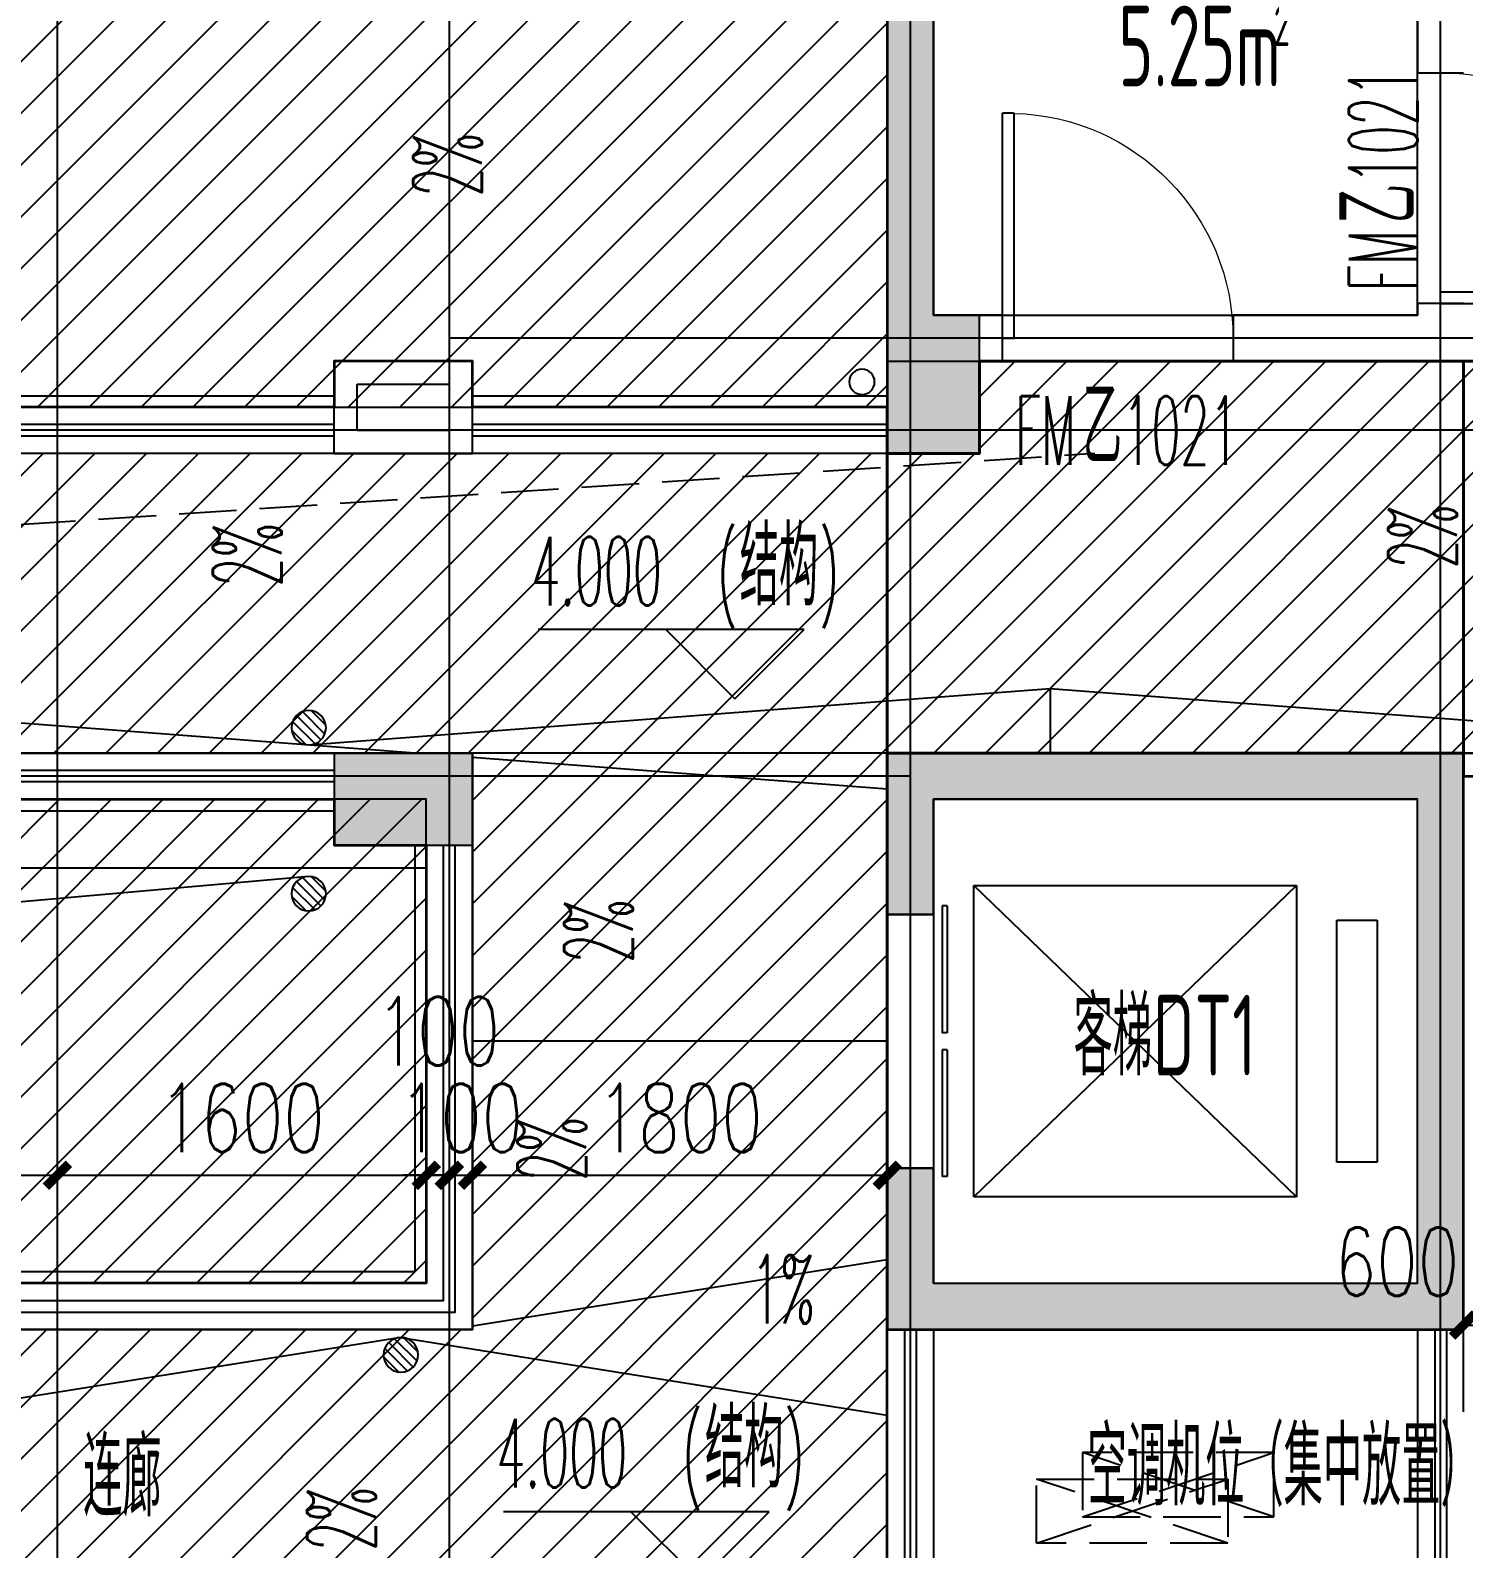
# Model space of a CAD drawing. Extents: x -59851 to 653804, y -249523 to 437614.
# Drawn here: x -23831 to -17614, y 147037 to 153623 of the extents above; entities that cross this region are included whole.
import ezdxf

# ---------------------------------------------------------------- set-up
doc = ezdxf.new("R2010")
doc.units = 0
doc.header["$LTSCALE"] = 1000
doc.header["$MEASUREMENT"] = 0
doc.linetypes.add('DASH', pattern=[0.35, 0.25, -0.1])
doc.layers.add('33计一半面积外廓线', color=53, linetype='Continuous', lineweight=35)
doc.layers.add('33计全面积外廓线', color=21, linetype='Continuous', lineweight=35)
for name, color, linetype in [('_S-YS(雨水管)', 3, 'Continuous'), ('A-EVTR', 5, 'Continuous'), ('A-疏散距离', 105, 'DASH'), ('A-看线', 105, 'Continuous'), ('A-空调室外机', 5, 'DASH'), ('A-第三道尺寸线', 105, 'Continuous'), ('A-线脚看线', 9, 'Continuous'), ('AE-FLOR', 151, 'Continuous'), ('DIM_ELEV', 3, 'Continuous'), ('DIM_SYMB', 3, 'Continuous'), ('DOOR_FIRE', 4, 'Continuous'), ('DOOR_FIRE_TEXT', 7, 'Continuous'), ('DOTE', 16, 'Continuous'), ('LABEL_PM', 7, 'Continuous'), ('NL', 5, 'Continuous'), ('PUB_HATCH', 8, 'Continuous'), ('PUB_TEXT', 7, 'Continuous'), ('WALL', 2, 'Continuous'), ('WINDOW', 4, 'Continuous'), ('ys', 154, 'Continuous'), ('剪力墙', 6, 'Continuous'), ('栏杆', 142, 'Continuous')]:
    doc.layers.add(name, color=color, linetype=linetype)
doc.layers.add('A-area(算全面积)', color=21, linetype='Continuous', plot=False)
doc.layers.add('A-降板区域（给结构）', color=155, linetype='Continuous', plot=False)
doc.styles.add('_TCH_DIM', font='SIMPLEX.shx', dxfattribs={"width": 0.7, "bigfont": 'GBCBIG.shx'})
doc.styles.add('_TCH_DIM_T3', font='SIMPLEX.shx', dxfattribs={"width": 0.705882, "bigfont": 'GBCBIG.shx'})
doc.styles.add('_TCH_WINDOW', font='SIMPLEX.shx', dxfattribs={"width": 0.7, "height": 3.5, "bigfont": 'GBCBIG.shx'})
doc.styles.get("Standard").update_dxf_attribs({"font": 'gbenor.shx', "width": 0.7, "bigfont": 'gbcbig.shx'})
doc.dimstyles.new('_TCH_ARCH&&100', dxfattribs={"dimtxt": 297.5, "dimasz": 100, "dimexe": 250, "dimexo": 300, "dimgap": 100, "dimtad": 1, "dimdec": 0, "dimzin": 0, "dimdsep": 46, "dimtxsty": '_TCH_DIM_T3', "dimblk": 'ARCHTICK', "dimcen": 0.09, "dimclrt": 7, "dimazin": 2, "dimtfac": 1, "dimtdec": 0, "dimtix": 1, "dimtmove": 2, "dimatfit": 3, "dimfxl": 0, "dimtolj": 1, "dimtzin": 0, "dimarcsym": 0})
pattern_1 = [(45, (0.02, 3e-11), (-112.2532, 112.2532), [])]

# ---------------------------------------------------------------- blocks, each defined once
blk = doc.blocks.new('zhouxianshouceng0329')
at = {"layer": 'DOTE'}
for p, q in [((-23713.7, 194580), (-23713.7, 218959.5)), ((-22013.7, 205888.3), (-22013.7, 218959.5)), ((-20013.7, 205888.4), (-20013.7, 218959.5)), ((-17713.7, 205888.4), (-17713.7, 218959.5)), ((15572.3, 211688.3), (-22013.7, 211688.3)), ((15572.3, 211288.3), (-44988.6, 211288.3)), ((15572.3, 209888.3), (-22013.7, 209888.3)), ((-20013.7, 209788.3), (-44988.6, 209788.3))]:
    blk.add_line(p, q, dxfattribs=at)
blk = doc.blocks.new('jgjlq030328')
at = {"layer": 'PUB_HATCH'}
for points in [[(-266435, 22211.9), (-266035, 22211.9), (-266035, 22811.9), (-266235, 22811.9), (-266235, 25311.9), (-265635, 25311.9), (-265635, 25511.9), (-266435, 25511.9), (-266435, 22611.9)], [(-268835, 20511.9), (-268235, 20511.9), (-268235, 20911.9), (-268835, 20911.9)], [(-266435, 20211.9), (-266435, 20911.9), (-263935, 20911.9), (-263935, 18411.9), (-266435, 18411.9), (-266435, 19111.9), (-266235, 19111.9), (-266235, 18611.9), (-264135, 18611.9), (-264135, 20711.9), (-266235, 20711.9), (-266235, 20211.9)]]:
    blk.add_hatch(color=256, dxfattribs=at).paths.add_polyline_path(points)
at = {"layer": '剪力墙'}
for points in [[(-266435, 22211.9), (-266035, 22211.9), (-266035, 22811.9), (-266235, 22811.9), (-266235, 25311.9), (-265635, 25311.9), (-265635, 25511.9), (-266435, 25511.9), (-266435, 22611.9)], [(-268835, 20511.9), (-268235, 20511.9), (-268235, 20911.9), (-268835, 20911.9)], [(-266435, 20211.9), (-266435, 20911.9), (-263935, 20911.9), (-263935, 18411.9), (-266435, 18411.9), (-266435, 19111.9), (-266235, 19111.9), (-266235, 18611.9), (-264135, 18611.9), (-264135, 20711.9), (-266235, 20711.9), (-266235, 20211.9)]]:
    blk.add_lwpolyline(points, close=True, dxfattribs=at)
blk.add_lwpolyline([(-268635, 20511.9), (-268635, 20511.9)], dxfattribs=at)
blk = doc.blocks.new('2fxianjiao0331')
at = {"layer": 'A-线脚看线'}
for points in [[(-204509.1, 152038.3), (-194609.1, 152038.3)], [(-194009.1, 152038.3), (-192209.1, 152038.3)], [(-204509.1, 150238.3), (-194609.1, 150238.3)], [(-194259.1, 150088.3), (-194259.1, 148238.3), (-197009.1, 148238.3), (-197009.1, 148188.3)]]:
    blk.add_lwpolyline(points, dxfattribs=at)
blk = doc.blocks.new('lianlangjiangban200')
at = {"layer": 'A-降板区域（给结构）', "linetype": 'DASH'}
h = blk.add_hatch(dxfattribs=at)
h.set_pattern_fill('ANSI31', color=256, scale=100)
h.set_pattern_definition([(45, (0, 0), (-112.2532, 112.2532), [])])
h.paths.add_polyline_path([(-39013.7, 151788.3), (-39013.7, 145188.3), (-37413.7, 145188.3), (-37413.7, 150488.3), (-21913.7, 150488.3), (-21913.7, 147988.3), (-24913.7, 147988.3), (-24913.7, 146588.3), (-20113.7, 146588.3), (-20113.7, 150488.3), (-5413.7, 150488.3), (-5413.7, 146388.3), (-10013.7, 146388.3), (-10013.7, 145088.3), (-3413.7, 145088.3), (-3413.7, 146388.3), (-4113.7, 146388.3), (-4113.7, 151788.3), (-8013.7, 151788.3), (-8013.7, 152188.3), (-19713.7, 152188.3), (-19713.7, 151788.3)])
at = {"layer": 'A-降板区域（给结构）'}
blk.add_lwpolyline([(-39013.7, 151788.3), (-39013.7, 145188.3), (-37413.7, 145188.3), (-37413.7, 150488.3), (-21913.7, 150488.3), (-21913.7, 147988.3), (-24913.7, 147988.3), (-24913.7, 146588.3), (-20113.7, 146588.3), (-20113.7, 150488.3), (-5413.7, 150488.3), (-5413.7, 146388.3), (-10013.7, 146388.3), (-10013.7, 145088.3), (-3413.7, 145088.3), (-3413.7, 146388.3), (-4113.7, 146388.3), (-4113.7, 151788.3), (-8013.7, 151788.3), (-8013.7, 152188.3), (-19713.7, 152188.3), (-19713.7, 151788.3)], close=True, dxfattribs=at)
blk = doc.blocks.new('ktswaj')
at = {"linetype": 'DASH'}
blk.add_lwpolyline([(15990.1, 179082.6), (15990.1, 178253.3), (16268.4, 178253.3), (16268.4, 179082.6)], close=True, dxfattribs=at)
for points in [[(15990.1, 179082.6), (16268.4, 178253.3)], [(15990.1, 178253.3), (16268.4, 179082.6)]]:
    blk.add_lwpolyline(points, dxfattribs=at)
blk = doc.blocks.new('$DorLib2D$00000001')
for p, q in [((0.45, 0.975), (0.5, 0.975)), ((0.45, 0), (0.45, 0.975)), ((0.5, 0), (0.5, 0.975)), ((0.5, 0), (0.45, 0))]:
    blk.add_line(p, q)
at = {"lineweight": 13}
blk.add_arc((0.475, 0), 0.975, 91.46928, 180, dxfattribs=at)
blk = doc.blocks.new('$DORLIB2D$00000127')
at = {"color": 0}
for points in [[(-0.5333, 0.7949), (-0.5333, 0.6904)], [(-0.0333, 0.7949), (-0.5333, 0.7949)], [(-0.0333, 0.7949), (-0.0333, 0.6904)], [(0.5333, 0.7949), (0.0333, 0.7949)], [(0.0333, 0.7949), (0.0333, 0.6904)], [(0.5333, 0.7949), (0.5333, 0.6904)], [(-0.0333, 0.6904), (-0.5333, 0.6904)], [(0.5333, 0.6904), (0.0333, 0.6904)], [(0.5, 0.5), (-0.5, 0.5)]]:
    blk.add_lwpolyline(points, dxfattribs=at)
blk = doc.blocks.new('3-122')
at = {"layer": 'A-area(算全面积)'}
for points in [[(-141672, 92398.2), (-141672, 90898.2), (-141672, 89898.2), (-140972, 89898.2), (-139572, 89898.2), (-139572, 92398.2)], [(-158972, 87498.2), (-158972, 87498.2), (-158972, 87498.2), (-158972, 84098.2), (-156422, 84098.2), (-156422, 84098.2), (-155172, 84098.2), (-155172, 84098.2), (-153572, 84098.2), (-153572, 84298.2), (-152972, 84298.2), (-152972, 80998.2), (-151572, 80998.2), (-151572, 84298.2), (-150972, 84298.2), (-150972, 84098.2), (-149471.9, 84098.2), (-149471.9, 84098.2), (-148222, 84098.2), (-148222, 84098.2), (-147321.9, 84098.2), (-147322, 85698.2), (-143872, 85698.2), (-143872, 87498.2)]]:
    blk.add_lwpolyline(points, close=True, dxfattribs=at)
at = {"layer": 'A-EVTR'}
for p, q in [((-141497, 86073.2), (-141497, 87423.2)), ((-141497, 87423.2), (-140097, 87423.2)), ((-140097, 86073.2), (-141497, 87423.2)), ((-141497, 86073.2), (-140097, 87423.2)), ((-140097, 87423.2), (-140097, 86073.2)), ((-139922, 86223.2), (-139922, 87273.2)), ((-139922, 87273.2), (-139747, 87273.2)), ((-139747, 87273.2), (-139747, 86223.2)), ((-139747, 86223.2), (-139922, 86223.2)), ((-140097, 86073.2), (-141497, 86073.2))]:
    blk.add_line(p, q, dxfattribs=at)
at = {"layer": 'A-看线'}
blk.add_lwpolyline([(-143872, 87498.2), (-158972, 87498.2)], dxfattribs=at)
at = {"layer": 'AE-FLOR'}
for points in [[(-144272, 89498.2), (-154172, 89498.2)], [(-141872, 89498.2), (-143672, 89498.2)], [(-144272, 89298.2), (-154172, 89298.2)], [(-141872, 89298.2), (-143672, 89298.2)], [(-144272, 87998.2), (-154172, 87998.2)], [(-144272, 87798.2), (-154172, 87798.2)], [(-146672, 85498.2), (-143672, 85498.2), (-143672, 87598.2)], [(-146672, 85698.2), (-143872, 85698.2), (-143872, 87598.2)], [(-141872, 85498.2), (-141872, 84098.2)], [(-141672, 85498.2), (-141672, 84098.2)], [(-139572, 85498.2), (-139572, 84098.2)]]:
    blk.add_lwpolyline(points, dxfattribs=at)
at = {"layer": 'DIM_ELEV'}
for p, q in [((-142233.3, 88533.9), (-143386.6, 88533.9)), ((-142533.3, 88233.9), (-142833.3, 88533.9)), ((-142533.3, 88233.9), (-142233.3, 88533.9)), ((-142384.3, 84707.4), (-143537.6, 84707.4)), ((-142684.3, 84407.4), (-142984.3, 84707.4)), ((-142684.3, 84407.4), (-142384.3, 84707.4))]:
    blk.add_line(p, q, dxfattribs=at)
at = {"layer": 'DOOR_FIRE'}
blk.add_line((-141372, 89698.2), (-140372, 89698.2), dxfattribs=at)
at = {"layer": 'WALL'}
for p, q in [((-141872, 89698.2), (-141872, 92598.2)), ((-141672, 89898.2), (-141672, 92398.2)), ((-139572, 92398.2), (-139572, 90948.2)), ((-139572, 90948.2), (-139372, 90948.2)), ((-141372, 89898.2), (-141672, 89898.2)), ((-141372, 89698.2), (-141372, 89898.2)), ((-139572, 89898.2), (-140372, 89898.2)), ((-140372, 89898.2), (-140372, 89698.2)), ((-139372, 89948.2), (-139572, 89948.2)), ((-139572, 89948.2), (-139572, 89898.2)), ((-144272, 89298.2), (-144272, 89698.2)), ((-144272, 89698.2), (-143672, 89698.2)), ((-143672, 89298.2), (-143672, 89698.2)), ((-141872, 89698.2), (-141372, 89698.2)), ((-140372, 89698.2), (-139472, 89698.2)), ((-139472, 89698.2), (-134572, 89698.2)), ((-144172, 89398.2), (-144172, 89598.2)), ((-144172, 89598.2), (-143772, 89598.2)), ((-143772, 89398.2), (-143772, 89598.2)), ((-144172, 89398.2), (-143772, 89398.2)), ((-144272, 89298.2), (-143672, 89298.2)), ((-141872, 87998.2), (-139372, 87998.2)), ((-141872, 87998.2), (-141872, 87298.2)), ((-139372, 85498.2), (-139372, 87998.2)), ((-141672, 87798.2), (-139572, 87798.2)), ((-141672, 87298.2), (-141672, 87798.2)), ((-139572, 85698.2), (-139572, 87798.2)), ((-141872, 87298.2), (-141672, 87298.2)), ((-141672, 86198.2), (-141872, 86198.2)), ((-141872, 86198.2), (-141872, 85498.2)), ((-141672, 85698.2), (-141672, 86198.2)), ((-141672, 85698.2), (-139572, 85698.2)), ((-141872, 85498.2), (-139372, 85498.2))]:
    blk.add_line(p, q, dxfattribs=at)
at = {"layer": '栏杆'}
for points in [[(-144272, 89423.2), (-154172, 89423.2)], [(-144272, 89373.2), (-154172, 89373.2)], [(-141872, 89423.2), (-143672, 89423.2)], [(-141872, 89373.2), (-143672, 89373.2)], [(-144272, 87923.2), (-154172, 87923.2)], [(-144272, 87873.2), (-154172, 87873.2)], [(-146672, 85573.2), (-143747, 85573.2), (-143747, 87598.2)], [(-146672, 85623.2), (-143797, 85623.2), (-143797, 87598.2)], [(-141797, 85498.2), (-141797, 84098.2)], [(-141747, 85498.2), (-141747, 84098.2)], [(-139497, 85498.2), (-139497, 84098.2)], [(-139447, 85498.2), (-139447, 84098.2)]]:
    blk.add_lwpolyline(points, dxfattribs=at)
at = {"layer": 'A-空调室外机', "rotation": 90}
blk.add_blockref('ktswaj', (38057.3, 68695.7), dxfattribs=at)
at = {"layer": 'DOOR_FIRE', "xscale": 1000, "yscale": 1000, "zscale": 200, "rotation": 270}
blk.add_blockref('$DorLib2D$00000001', (-139472, 90448.2), dxfattribs=at)
at = {"layer": 'DOOR_FIRE', "xscale": -1000, "yscale": 1000, "zscale": 200}
blk.add_blockref('$DorLib2D$00000001', (-140872, 89798.2), dxfattribs=at)
at = {"layer": 'WINDOW', "xscale": -1100, "yscale": 200, "zscale": 1100, "rotation": 270}
blk.add_blockref('$DORLIB2D$00000127', (-141772, 86748.2), dxfattribs=at)
at = {"layer": 'DOOR_FIRE_TEXT', "style": '_TCH_WINDOW'}
for s, height, width, p in [('1021', 297.5, 0.494118, (-139572, 90467.7)), ('乙', 337.6, 0.7, (-139572, 90295.7)), ('FM', 297.5, 0.494118, (-139572, 90001.7))]:
    blk.add_text(s, height=height, rotation=90, dxfattribs=dict(at, width=width)).set_placement(p)
for s, height, width, p in [('乙', 337.6, 0.7, (-141024.5, 89248.2)), ('FM', 297.5, 0.494118, (-141318.5, 89248.2)), ('1021', 297.5, 0.494118, (-140852.5, 89248.2))]:
    blk.add_text(s, height=height, dxfattribs=dict(at, width=width)).set_placement(p)
at = {"layer": 'PUB_TEXT', "width": 0.7}
for s, height, p in [('5.25m', 350, (-140869.7, 90890.1)), ('2', 175, (-140195.9, 91065.1)), ('客梯', 337.59, (-141064.1, 86599.6)), ('DT1', 350, (-140720, 86599.6)), ('空调机位（集中放置）', 337.59, (-141003.6, 84734.2)), ('连廊', 337.59, (-145360.4, 84688))]:
    blk.add_text(s, height=height, dxfattribs=at).set_placement(p)
at = {"layer": 'PUB_TEXT', "style": '_TCH_DIM'}
for s, height, width, p in [('(', 297.5, 0.494118, (-142610.4, 88638.9)), ('结构', 337.59, 0.7, (-142512.4, 88638.9)), (')', 297.5, 0.494118, (-142168.3, 88638.9)), ('4.000', 297.5, 0.494118, (-143416.6, 88638.9)), ('(', 297.5, 0.494118, (-142761.4, 84812.4)), ('结构', 337.59, 0.7, (-142663.4, 84812.4)), (')', 297.5, 0.494118, (-142319.3, 84812.4)), ('4.000', 297.5, 0.494118, (-143567.6, 84812.4))]:
    blk.add_text(s, height=height, dxfattribs=dict(at, width=width)).set_placement(p)
blk = doc.blocks.new('_LV13')
at = {"color": 0}
for p, q in [((-0.071, 0.495), (-0.495, 0.071)), ((0.183, 0.465), (-0.465, -0.183)), ((0.354, 0.354), (-0.354, -0.354)), ((0.465, 0.183), (-0.183, -0.465)), ((0.495, -0.071), (0.071, -0.495))]:
    blk.add_line(p, q, dxfattribs=at)
blk.add_circle((0, 0), 0.5)
blk = doc.blocks.new('_ArchTick')
at = {"color": 0, "linetype": 'ByBlock', "const_width": 0.4}
blk.add_lwpolyline([(-0.5, -0.5), (0.5, 0.5)], dxfattribs=at)
blk = doc.blocks.new('*D1124')
at = {"layer": 'A-第三道尺寸线', "color": 0, "lineweight": -2, "transparency": 16777216}
for p, q in [((-17613.7, 147630.8), (-17613.7, 148257.1)), ((-17013.7, 147630.8), (-17013.7, 148257.1)), ((-17613.7, 148007.1), (-17013.7, 148007.1))]:
    blk.add_line(p, q, dxfattribs=at)
at = {"layer": 'Defpoints', "color": 0, "transparency": 16777216}
for p in [(-17013.7, 148007.1), (-17613.7, 147330.8), (-17013.7, 147330.8)]:
    blk.add_point(p, dxfattribs=at)
at = {"layer": 'A-第三道尺寸线', "color": 0, "lineweight": -2, "transparency": 16777216, "xscale": 100, "yscale": 100, "zscale": 100, "rotation": 180}
blk.add_blockref('_ArchTick', (-17613.7, 148007.1), dxfattribs=at)
at = {"layer": 'A-第三道尺寸线', "color": 0, "lineweight": -2, "transparency": 16777216, "xscale": 100, "yscale": 100, "zscale": 100}
blk.add_blockref('_ArchTick', (-17013.7, 148007.1), dxfattribs=at)
at = {"layer": 'A-第三道尺寸线', "color": 7, "transparency": 16777216, "insert": (-17902.7, 148282.1), "char_height": 297.5, "attachment_point": 5, "style": '_TCH_DIM_T3'}
blk.add_mtext('\\A1;600', dxfattribs=at)
blk = doc.blocks.new('*D3023')
at = {"layer": 'A-第三道尺寸线', "color": 0, "lineweight": -2, "transparency": 16777216}
for p, q in [((-21913.7, 148255), (-21913.7, 148906.8)), ((-20113.7, 148255), (-20113.7, 148906.8)), ((-21913.7, 148656.8), (-20113.7, 148656.8))]:
    blk.add_line(p, q, dxfattribs=at)
at = {"layer": 'Defpoints', "color": 0, "transparency": 16777216}
for p in [(-20113.7, 148656.8), (-21913.7, 147955), (-20113.7, 147955)]:
    blk.add_point(p, dxfattribs=at)
at = {"layer": 'A-第三道尺寸线', "color": 0, "lineweight": -2, "transparency": 16777216, "xscale": 100, "yscale": 100, "zscale": 100, "rotation": 180}
blk.add_blockref('_ArchTick', (-21913.7, 148656.8), dxfattribs=at)
at = {"layer": 'A-第三道尺寸线', "color": 0, "lineweight": -2, "transparency": 16777216, "xscale": 100, "yscale": 100, "zscale": 100}
blk.add_blockref('_ArchTick', (-20113.7, 148656.8), dxfattribs=at)
at = {"layer": 'A-第三道尺寸线', "color": 7, "transparency": 16777216, "insert": (-21013.7, 148905.5), "char_height": 297.5, "attachment_point": 5, "style": '_TCH_DIM_T3'}
blk.add_mtext('\\A1;1800', dxfattribs=at)
blk = doc.blocks.new('*D3024')
at = {"layer": 'A-第三道尺寸线', "color": 0, "lineweight": -2, "transparency": 16777216}
for p, q in [((-22013.7, 148255), (-22013.7, 148906.8)), ((-21913.7, 148255), (-21913.7, 148906.8)), ((-22013.7, 148656.8), (-22113.7, 148656.8)), ((-22013.7, 148656.8), (-21913.7, 148656.8)), ((-21913.7, 148656.8), (-21813.7, 148656.8))]:
    blk.add_line(p, q, dxfattribs=at)
at = {"layer": 'Defpoints', "color": 0, "transparency": 16777216}
for p in [(-21913.7, 148656.8), (-22013.7, 147955), (-21913.7, 147955)]:
    blk.add_point(p, dxfattribs=at)
at = {"layer": 'A-第三道尺寸线', "color": 0, "lineweight": -2, "transparency": 16777216, "xscale": 100, "yscale": 100, "zscale": 100}
blk.add_blockref('_ArchTick', (-22013.7, 148656.8), dxfattribs=at)
at = {"layer": 'A-第三道尺寸线', "color": 0, "lineweight": -2, "transparency": 16777216, "xscale": 100, "yscale": 100, "zscale": 100, "rotation": 180}
blk.add_blockref('_ArchTick', (-21913.7, 148656.8), dxfattribs=at)
at = {"layer": 'A-第三道尺寸线', "color": 7, "transparency": 16777216, "insert": (-21963.7, 148905.5), "char_height": 297.5, "attachment_point": 5, "style": '_TCH_DIM_T3'}
blk.add_mtext('\\A1;100', dxfattribs=at)
blk = doc.blocks.new('*D3025')
at = {"layer": 'A-第三道尺寸线', "color": 0, "lineweight": -2, "transparency": 16777216}
for p, q in [((-22113.7, 148255), (-22113.7, 148906.8)), ((-22013.7, 148255), (-22013.7, 148906.8)), ((-22113.7, 148656.8), (-22213.7, 148656.8)), ((-22113.7, 148656.8), (-22013.7, 148656.8)), ((-22013.7, 148656.8), (-21913.7, 148656.8))]:
    blk.add_line(p, q, dxfattribs=at)
at = {"layer": 'Defpoints', "color": 0, "transparency": 16777216}
for p in [(-22013.7, 148656.8), (-22113.7, 147955), (-22013.7, 147955)]:
    blk.add_point(p, dxfattribs=at)
at = {"layer": 'A-第三道尺寸线', "color": 0, "lineweight": -2, "transparency": 16777216, "xscale": 100, "yscale": 100, "zscale": 100}
blk.add_blockref('_ArchTick', (-22113.7, 148656.8), dxfattribs=at)
at = {"layer": 'A-第三道尺寸线', "color": 0, "lineweight": -2, "transparency": 16777216, "xscale": 100, "yscale": 100, "zscale": 100, "rotation": 180}
blk.add_blockref('_ArchTick', (-22013.7, 148656.8), dxfattribs=at)
at = {"layer": 'A-第三道尺寸线', "color": 7, "transparency": 16777216, "insert": (-22063.7, 149281.8), "char_height": 297.5, "attachment_point": 5, "style": '_TCH_DIM_T3'}
blk.add_mtext('\\A1;100', dxfattribs=at)
blk = doc.blocks.new('*D3026')
at = {"layer": 'A-第三道尺寸线', "color": 0, "lineweight": -2, "transparency": 16777216}
for p, q in [((-23713.7, 148255), (-23713.7, 148906.8)), ((-22113.7, 148255), (-22113.7, 148906.8)), ((-23713.7, 148656.8), (-22113.7, 148656.8))]:
    blk.add_line(p, q, dxfattribs=at)
at = {"layer": 'Defpoints', "color": 0, "transparency": 16777216}
for p in [(-22113.7, 148656.8), (-23713.7, 147955), (-22113.7, 147955)]:
    blk.add_point(p, dxfattribs=at)
at = {"layer": 'A-第三道尺寸线', "color": 0, "lineweight": -2, "transparency": 16777216, "xscale": 100, "yscale": 100, "zscale": 100, "rotation": 180}
blk.add_blockref('_ArchTick', (-23713.7, 148656.8), dxfattribs=at)
at = {"layer": 'A-第三道尺寸线', "color": 0, "lineweight": -2, "transparency": 16777216, "xscale": 100, "yscale": 100, "zscale": 100}
blk.add_blockref('_ArchTick', (-22113.7, 148656.8), dxfattribs=at)
at = {"layer": 'A-第三道尺寸线', "color": 7, "transparency": 16777216, "insert": (-22913.7, 148905.5), "char_height": 297.5, "attachment_point": 5, "style": '_TCH_DIM_T3'}
blk.add_mtext('\\A1;1600', dxfattribs=at)
blk = doc.blocks.new('*D3027')
at = {"layer": 'A-第三道尺寸线', "color": 0, "lineweight": -2, "transparency": 16777216}
for p, q in [((-24913.7, 148255), (-24913.7, 148906.8)), ((-23713.7, 148255), (-23713.7, 148906.8)), ((-24913.7, 148656.8), (-23713.7, 148656.8))]:
    blk.add_line(p, q, dxfattribs=at)
at = {"layer": 'Defpoints', "color": 0, "transparency": 16777216}
for p in [(-23713.7, 148656.8), (-24913.7, 147955), (-23713.7, 147955)]:
    blk.add_point(p, dxfattribs=at)
at = {"layer": 'A-第三道尺寸线', "color": 0, "lineweight": -2, "transparency": 16777216, "xscale": 100, "yscale": 100, "zscale": 100, "rotation": 180}
blk.add_blockref('_ArchTick', (-24913.7, 148656.8), dxfattribs=at)
at = {"layer": 'A-第三道尺寸线', "color": 0, "lineweight": -2, "transparency": 16777216, "xscale": 100, "yscale": 100, "zscale": 100}
blk.add_blockref('_ArchTick', (-23713.7, 148656.8), dxfattribs=at)
at = {"layer": 'A-第三道尺寸线', "color": 7, "transparency": 16777216, "insert": (-24313.7, 148905.5), "char_height": 297.5, "attachment_point": 5, "style": '_TCH_DIM_T3'}
blk.add_mtext('\\A1;1200', dxfattribs=at)

msp = doc.modelspace()

# ---------------------------------------------------------------- hatches: boundary and pattern name
at = {"layer": 'A-降板区域（给结构）', "linetype": 'DASH'}
h = msp.add_hatch(dxfattribs=at)
h.set_pattern_fill('ANSI31', color=215, scale=100)
h.set_pattern_definition(pattern_1)
h.paths.add_polyline_path([(-37213.7, 155788.3), (-37213.7, 152688.3), (-33813.7, 152688.3), (-33813.7, 152038.3), (-33813.7, 151988.3), (-20113.7, 151988.3), (-20113.7, 154888.3), (-23813.7, 154888.3), (-23813.7, 155788.3)])
h = msp.add_hatch(dxfattribs=at)
h.set_pattern_fill('ANSI31', color=215, scale=100)
h.set_pattern_definition(pattern_1)
h.paths.add_polyline_path([(-37213.7, 150288.3), (-37213.7, 146588.3), (-31213.7, 146588.3), (-31213.7, 143488.4), (-29813.7, 143488.3), (-29813.7, 146588.3), (-25563.6, 146588.3), (-25563.7, 148188.3), (-22113.7, 148188.3), (-22113.7, 150288.3)])

# ---------------------------------------------------------------- linework, layer by layer
at = {"layer": '33计一半面积外廓线'}
for points in [[(-24913.7, 146588.3), (-20113.7, 146588.3), (-20113.7, 151988.3), (-21913.7, 151988.3), (-21913.7, 152188.3), (-22513.7, 152188.3), (-22513.7, 151988.3), (-32413.7, 151988.3)], [(-32413.7, 150288.3), (-22513.7, 150288.3), (-22513.7, 150088.3), (-22113.7, 150088.3), (-22113.7, 148188.3), (-24913.7, 148188.3)]]:
    msp.add_lwpolyline(points, dxfattribs=at)
msp.add_lwpolyline([(-17613.7, 152188.3), (-17613.7, 150388.3), (-5513.7, 150388.3), (-5513.7, 146588.3), (-10013.7, 146588.3), (-10013.7, 145088.3), (-4113.7, 145088.3), (-4113.7, 151788.3), (-8013.7, 151788.3), (-8013.7, 152188.3)], close=True, dxfattribs=at)
at = {"layer": '33计全面积外廓线'}
msp.add_lwpolyline([(-20113.7, 155088.3), (-20113.7, 151788.3), (-19713.7, 151788.3), (-19713.7, 152188.3), (-8013.7, 152188.3), (-8013.7, 151788.3), (-4113.7, 151788.3), (-4113.7, 145088.3), (-10013.7, 145088.3), (-10013.7, 146588.3), (-15613.7, 146588.3), (-15613.7, 146788.3), (-16213.7, 146788.3), (-16213.7, 143488.3), (-17613.7, 143488.3), (-17613.7, 146588.3), (-24913.7, 146588.3)], dxfattribs=at)
for points in [[(-20113.7, 151788.3), (-20113.7, 150488.3), (-17613.7, 150488.3), (-17613.7, 152188.3), (-19713.7, 152188.3), (-19713.7, 151788.3)], [(-20113.7, 150488.3), (-20113.7, 147988.3), (-17613.7, 147988.3), (-17613.7, 150488.3)]]:
    msp.add_lwpolyline(points, close=True, dxfattribs=at)
at = {"layer": '_S-YS(雨水管)'}
msp.add_lwpolyline([(-20168.7, 152098.3, 1), (-20278.7, 152098.3, 1)], format="xyb", close=True, dxfattribs=at)
at = {"layer": 'A-疏散距离'}
msp.add_lwpolyline([(-38913.7, 145188.4), (-37505.1, 150579.6), (-19213.7, 151788.4)], dxfattribs=at)
at = {"layer": 'A-降板区域（给结构）', "color": 215}
for points in [[(-37213.7, 155788.3), (-37213.7, 152688.3), (-33813.7, 152688.3), (-33813.7, 152038.3), (-33813.7, 151988.3), (-20113.7, 151988.3), (-20113.7, 154888.3), (-23813.7, 154888.3), (-23813.7, 155788.3)], [(-37213.7, 150288.3), (-37213.7, 146588.3), (-31213.7, 146588.3), (-31213.7, 143488.4), (-29813.7, 143488.3), (-29813.7, 146588.3), (-25563.6, 146588.3), (-25563.7, 148188.3), (-22113.7, 148188.3), (-22113.7, 150288.3)]]:
    msp.add_lwpolyline(points, close=True, dxfattribs=at)
at = {"layer": 'DIM_SYMB'}
for points in [[(-21768, 152746.5, 0, 0, 0), (-21768, 153241.4, 80, 0, 0), (-21768, 153541.4, 0, 0, 0)], [(-22636.7, 151631.9, 0, 0, 0), (-22636.7, 151137, 80, 0, 0), (-22636.7, 150837, 0, 0, 0)], [(-21113.2, 149422.3, 0, 0, 0), (-21113.2, 149917.2, 80, 0, 0), (-21113.2, 150217.2, 0, 0, 0)], [(-21315.5, 149054.4, 0, 0, 0), (-21315.5, 148559.5, 80, 0, 0), (-21315.5, 148259.5, 0, 0, 0)], [(-20297, 147908.4, 0, 0, 0), (-20791.9, 147908.4, 80, 0, 0), (-21091.9, 147908.4, 0, 0, 0)], [(-24406.3, 147790.1, 0, 0, 0), (-23911.4, 147790.1, 80, 0, 0), (-23611.4, 147790.1, 0, 0, 0)], [(-22228.2, 146872.9, 0, 0, 0), (-22228.2, 147367.8, 80, 0, 0), (-22228.2, 147667.8, 0, 0, 0)]]:
    msp.add_lwpolyline(points, format="xyseb", dxfattribs=at)
at = {"layer": 'ys'}
for points in [[(-22164, 150488.3), (-29663.7, 151059.3), (-36703.7, 150523.3)], [(-22623.7, 150523.3), (-19406.9, 150768.2), (-17503.7, 150623.3)], [(-19406.9, 150768.2), (-19406.9, 150488.3)], [(-20113.7, 150332.3), (-21913.7, 150469.3)], [(-22623.7, 149953.3), (-29663.7, 149331.1), (-36703.7, 149953.3)], [(-20113.7, 149238.3), (-21913.7, 149238.3)], [(-20113.7, 148290.7), (-21913.7, 148002.9)], [(-22004.8, 147988.3), (-22013.7, 147986.9)], [(-22223.7, 147953.3), (-24913.7, 147523.3)], [(-22223.7, 147953.3), (-20113.7, 147616)]]:
    msp.add_lwpolyline(points, dxfattribs=at)

# ---------------------------------------------------------------- block references
for name, p in [('zhouxianshouceng0329', (0, -59400)), ('2fxianjiao0331', (172095.4, 0)), ('lianlangjiangban200', (0, 0))]:
    msp.add_blockref(name, p)
at = {"layer": 'A-空调室外机', "extrusion": (0, 0, -1), "zscale": -1, "rotation": 90}
msp.add_blockref('ktswaj', (197719.9, 131070.8), dxfattribs=at)
at = {"layer": 'LABEL_PM'}
msp.add_blockref('3-122', (121758.3, 62490.1), dxfattribs=at)
at = {"layer": 'NL', "ltscale": 0.5, "extrusion": (0, 0, -1), "xscale": 150, "yscale": 150, "zscale": -150}
for p in [(22623.7, 150598.3), (22623.7, 149878.3), (22223.7, 147878.3)]:
    msp.add_blockref('_LV13', p, dxfattribs=at)
at = {"layer": '剪力墙'}
msp.add_blockref('jgjlq030328', (246321.3, 129576.4), dxfattribs=at)

# ---------------------------------------------------------------- texts
at = {"layer": 'PUB_TEXT', "style": '_TCH_DIM', "width": 0.494118}
for p in [(-21873, 152902.1), (-17642.9, 151289), (-22741.7, 151210.3), (-21218.2, 149578), (-21420.5, 148632.7), (-22333.2, 147028.5)]:
    msp.add_text('2%', height=297.5, rotation=90, dxfattribs=at).set_placement(p)
msp.add_text('1%', height=297.5, dxfattribs=at).set_placement((-20704.7, 148013.4))

# ---------------------------------------------------------------- dimensions: what is measured, and where the dimension line sits
at = {"layer": 'A-第三道尺寸线'}
for base, p1, p2, picture, middle in [((-22013.7, 148656.8), (-22113.7, 147955), (-22013.7, 147955), '*D3025', (-22063.7, 149281.8)), ((-17013.7, 148007.1), (-17613.7, 147330.8), (-17013.7, 147330.8), '*D1124', (-17902.7, 148282.1))]:
    dim = msp.add_linear_dim(base=base, p1=p1, p2=p2, angle=0, dimstyle='_TCH_ARCH&&100', dxfattribs=at)
    dim.commit()
    dim.dimension.update_dxf_attribs({"geometry": picture, "text_midpoint": middle, "dimtype": 161})
for p1, p2, picture, middle in [((-24913.7, 147955), (-23713.7, 147955), '*D3027', (-24313.7, 148905.5)), ((-23713.7, 147955), (-22113.7, 147955), '*D3026', (-22913.7, 148905.5)), ((-22013.7, 147955), (-21913.7, 147955), '*D3024', (-21963.7, 148905.5)), ((-21913.7, 147955), (-20113.7, 147955), '*D3023', (-21013.7, 148905.5))]:
    dim = msp.add_aligned_dim(p1=p1, p2=p2, distance=701.7, dimstyle='_TCH_ARCH&&100', dxfattribs=at)
    dim.commit()
    dim.dimension.update_dxf_attribs({"geometry": picture, "text_midpoint": middle})

doc.saveas('drawing.dxf')
